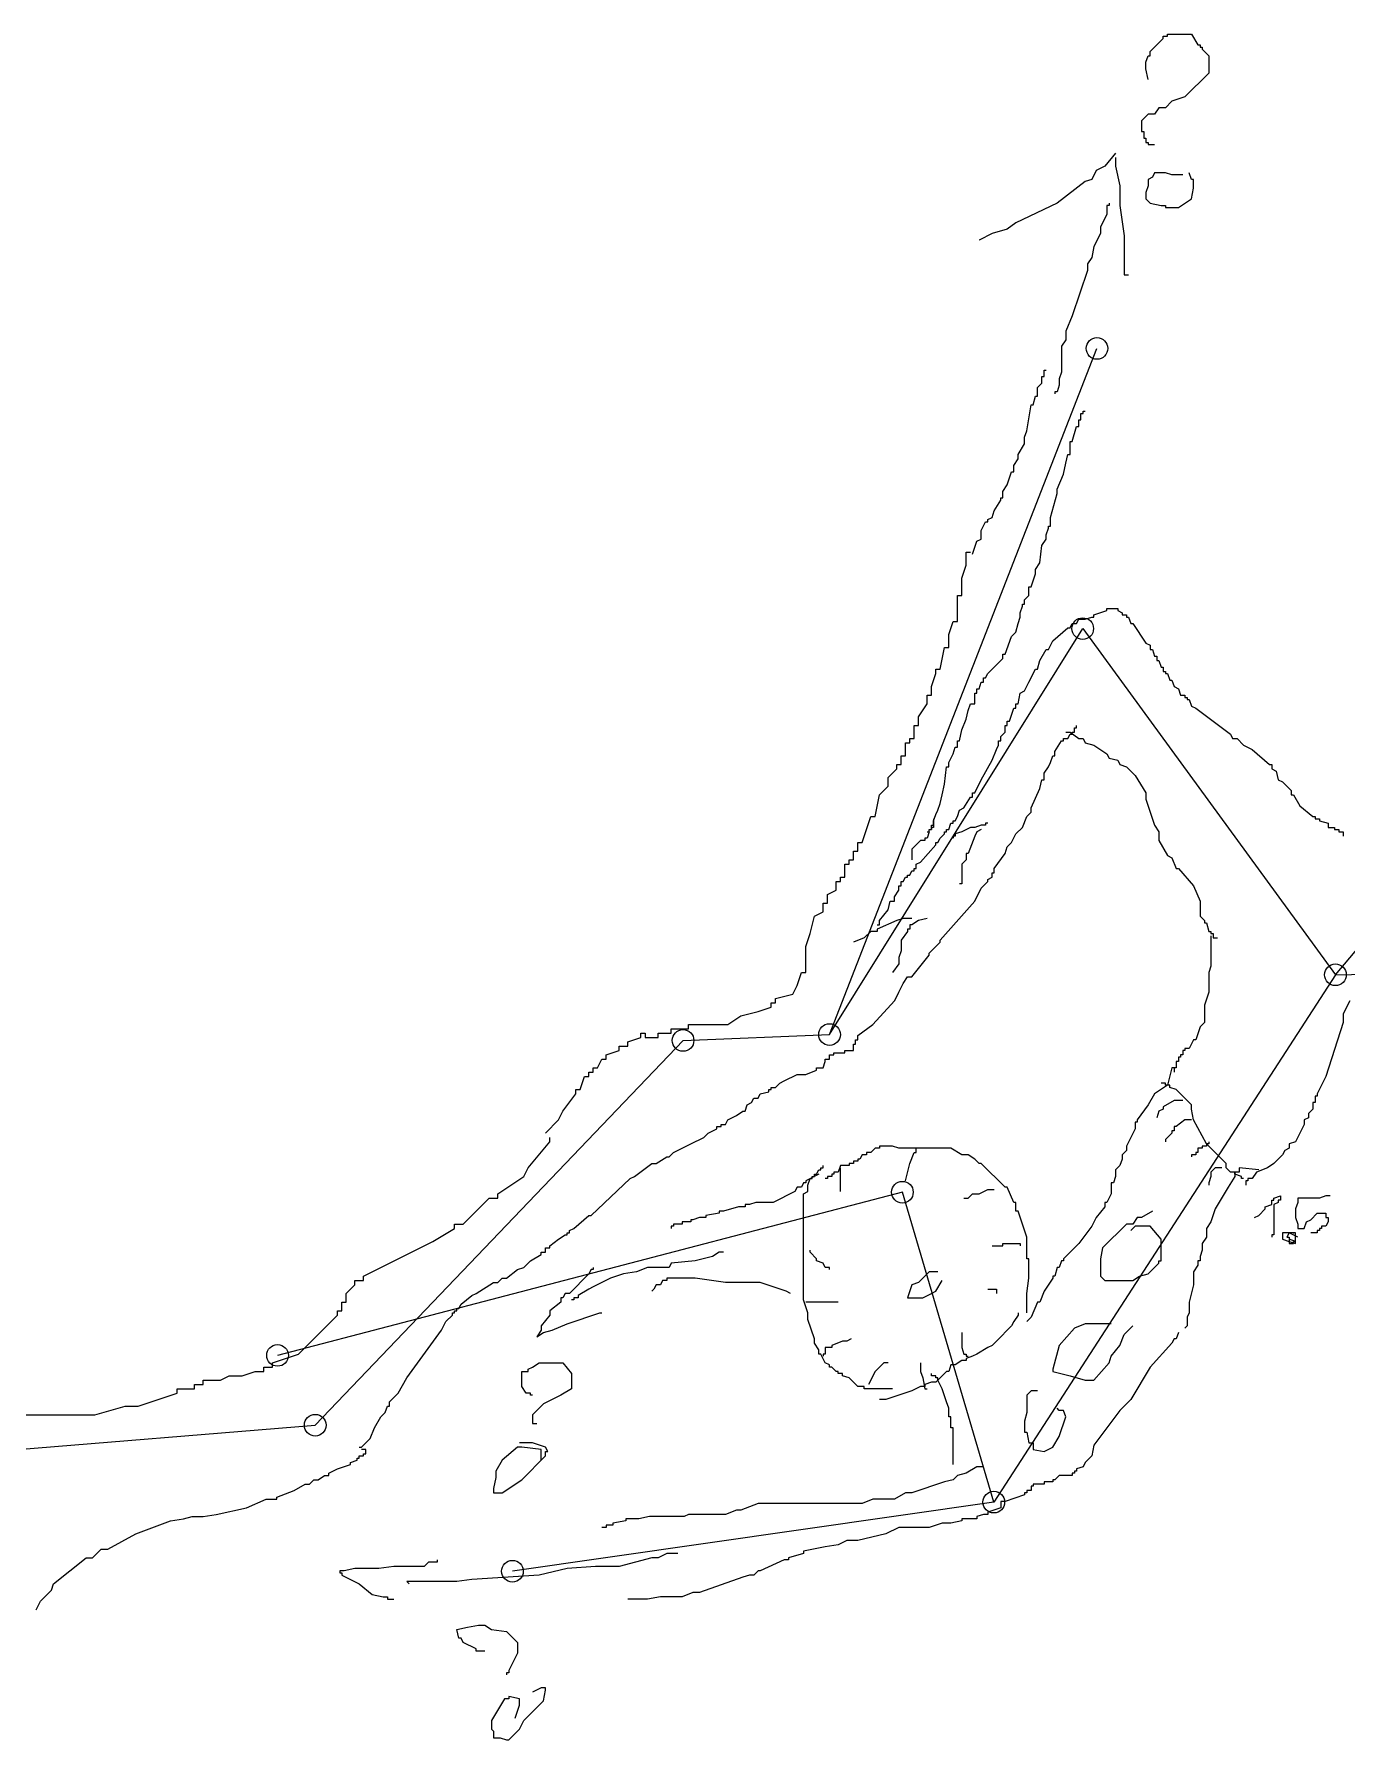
# Model space of a CAD drawing. Header units: millimetres. Extents: x -0.1 to 81.5, y -5.7 to 28.6.
# Drawn here: x 27.49 to 39.6, y 12.84 to 28.58 of the extents above; entities that cross this region are included whole.
import ezdxf

# ---------------------------------------------------------------- set-up
doc = ezdxf.new("R2010")
doc.units = ezdxf.units.MM

msp = doc.modelspace()

# ---------------------------------------------------------------- linework, layer by layer
at = {"layer": 'Shots', "color": 1}
for p, q in [((34.83, 19.348), (37.298, 25.68)), ((39.498, 19.9), (43.432, 24.562)), ((34.83, 19.348), (37.166, 23.094)), ((37.166, 23.094), (39.498, 19.9)), ((39.498, 19.9), (36.346, 15.034)), ((39.498, 19.9), (42.45, 19.952)), ((30.084, 15.744), (33.478, 19.294)), ((33.478, 19.294), (34.83, 19.348)), ((35.502, 17.894), (29.736, 16.388)), ((36.346, 15.034), (35.502, 17.894)), ((26.266, 15.432), (30.084, 15.744)), ((36.346, 15.034), (31.904, 14.396))]:
    msp.add_line(p, q, dxfattribs=at)
for centre in [(37.298, 25.68), (37.166, 23.094), (39.498, 19.9), (33.478, 19.294), (34.83, 19.348), (35.502, 17.894), (29.736, 16.388), (30.084, 15.744), (36.346, 15.034), (31.904, 14.396)]:
    msp.add_circle(centre, 0.1, dxfattribs=at)
at = {"layer": 'Sketch', "color": 0}
for points in [[(37.77, 28.16), (37.75, 28.26), (37.75, 28.32), (37.77, 28.38), (37.79, 28.38), (37.79, 28.42), (37.91, 28.54), (37.91, 28.56), (37.95, 28.56), (37.95, 28.58), (38.17, 28.58), (38.23, 28.48), (38.25, 28.48), (38.25, 28.46), (38.27, 28.46), (38.27, 28.44), (38.33, 28.38), (38.33, 28.22), (38.11, 28), (37.99, 27.96), (37.93, 27.9), (37.87, 27.9), (37.83, 27.84), (37.77, 27.84), (37.71, 27.78), (37.71, 27.68), (37.73, 27.68), (37.73, 27.62), (37.75, 27.62), (37.75, 27.58), (37.77, 27.58), (37.77, 27.56), (37.83, 27.56)], [(37.47, 27.48), (37.37, 27.36), (37.29, 27.32), (37.25, 27.24), (37.19, 27.22), (36.93, 27.02), (36.55, 26.84), (36.47, 26.78), (36.33, 26.74), (36.21, 26.68), (36.21, 26.68)], [(37.47, 27.44), (37.47, 27.36), (37.51, 27.18), (37.51, 27), (37.55, 26.72), (37.55, 26.36), (37.59, 26.36)], [(38.09, 27.28), (37.99, 27.28), (37.93, 27.3), (37.83, 27.3), (37.81, 27.26), (37.77, 27.24), (37.77, 27.18), (37.75, 27.12), (37.75, 27.06), (37.79, 27.02), (37.89, 27), (37.93, 27), (37.93, 26.98), (38.05, 26.98), (38.17, 27.06), (38.19, 27.16), (38.19, 27.24), (38.17, 27.24), (38.15, 27.3)], [(37.41, 27.02), (37.41, 27), (37.39, 27), (37.39, 26.92), (37.33, 26.8), (37.33, 26.74), (37.27, 26.62), (37.25, 26.52), (37.21, 26.46), (37.21, 26.4), (37.07, 25.98), (37.01, 25.84), (37.01, 25.76), (36.97, 25.7), (36.97, 25.46), (36.95, 25.4), (36.95, 25.34), (36.93, 25.28), (36.91, 25.28), (36.91, 25.26)], [(36.15, 23.78), (36.19, 23.9), (36.23, 23.92), (36.23, 24), (36.27, 24.08), (36.29, 24.08), (36.29, 24.1), (36.33, 24.12), (36.35, 24.18), (36.41, 24.28), (36.41, 24.3), (36.43, 24.3), (36.43, 24.36), (36.47, 24.42), (36.51, 24.54), (36.53, 24.54), (36.53, 24.6), (36.57, 24.66), (36.57, 24.7), (36.63, 24.8), (36.63, 24.86), (36.65, 24.92), (36.69, 25.16), (36.71, 25.16), (36.73, 25.24), (36.75, 25.24), (36.75, 25.32), (36.79, 25.36), (36.79, 25.42), (36.81, 25.42), (36.81, 25.48), (36.83, 25.48)], [(35.75, 21.22), (35.75, 21.24), (35.77, 21.24), (35.77, 21.28), (35.79, 21.28), (35.79, 21.32), (35.81, 21.38), (35.83, 21.42), (35.85, 21.48), (35.87, 21.56), (35.89, 21.66), (35.91, 21.82), (35.93, 21.82), (35.93, 21.86), (35.97, 21.94), (35.99, 22), (36.01, 22), (36.01, 22.06), (36.03, 22.06), (36.05, 22.16), (36.09, 22.26), (36.11, 22.34), (36.13, 22.4), (36.17, 22.4), (36.17, 22.5), (36.19, 22.5), (36.19, 22.54), (36.21, 22.54), (36.23, 22.6), (36.25, 22.6), (36.25, 22.64), (36.27, 22.64), (36.29, 22.68), (36.43, 22.82), (36.43, 22.86), (36.45, 22.86), (36.51, 23.02), (36.55, 23.06), (36.57, 23.14), (36.59, 23.2), (36.59, 23.24), (36.61, 23.3), (36.61, 23.32), (36.63, 23.32), (36.63, 23.36), (36.67, 23.4), (36.67, 23.48), (36.69, 23.48), (36.73, 23.6), (36.73, 23.64), (36.77, 23.7), (36.79, 23.86), (36.83, 23.92), (36.83, 23.96), (36.85, 24.02), (36.85, 24.04), (36.87, 24.04), (36.87, 24.12), (36.93, 24.34), (36.93, 24.38), (36.99, 24.52), (37.01, 24.62), (37.03, 24.7), (37.05, 24.7), (37.05, 24.82), (37.07, 24.82), (37.11, 24.96), (37.13, 24.96), (37.13, 25.02), (37.15, 25.02), (37.15, 25.08), (37.17, 25.08), (37.17, 25.1), (37.19, 25.1)], [(32.21, 18.44), (32.33, 18.56), (32.37, 18.64), (32.49, 18.8), (32.49, 18.84), (32.53, 18.84), (32.57, 18.96), (32.61, 18.96), (32.61, 19), (32.65, 19), (32.65, 19.04), (32.69, 19.04), (32.73, 19.12), (32.77, 19.12), (32.77, 19.16), (32.89, 19.2), (32.89, 19.24), (32.97, 19.24), (32.97, 19.28), (33.09, 19.32), (33.09, 19.36), (33.13, 19.36), (33.13, 19.32), (33.25, 19.32), (33.25, 19.36), (33.37, 19.36), (33.37, 19.4), (33.53, 19.4), (33.53, 19.44), (33.89, 19.44), (34.01, 19.52), (34.17, 19.56), (34.29, 19.6), (34.29, 19.64), (34.33, 19.64), (34.33, 19.68), (34.49, 19.72), (34.53, 19.8), (34.57, 19.92), (34.61, 19.92), (34.61, 20.16), (34.65, 20.28), (34.69, 20.44), (34.77, 20.48), (34.77, 20.56), (34.81, 20.56), (34.81, 20.64), (34.89, 20.68), (34.89, 20.76), (34.93, 20.76), (34.93, 20.8), (34.97, 20.8), (34.97, 20.92), (35.01, 20.92), (35.01, 20.96), (35.05, 20.96), (35.05, 21.04), (35.09, 21.04), (35.09, 21.12), (35.13, 21.12), (35.21, 21.36), (35.25, 21.36), (35.29, 21.56), (35.37, 21.64), (35.37, 21.72), (35.45, 21.8), (35.45, 21.84), (35.49, 21.84), (35.49, 21.92), (35.53, 21.92), (35.53, 22.04), (35.57, 22.04), (35.57, 22.08), (35.61, 22.08), (35.61, 22.2), (35.65, 22.2), (35.65, 22.28), (35.73, 22.4), (35.73, 22.48), (35.77, 22.48), (35.77, 22.56), (35.81, 22.68), (35.81, 22.72), (35.85, 22.72), (35.89, 22.92), (35.93, 22.92), (35.93, 23.04), (35.97, 23.16), (36.01, 23.16), (36.01, 23.4), (36.05, 23.4), (36.05, 23.56), (36.09, 23.68), (36.09, 23.8), (36.13, 23.8)], [(35.27, 20.36), (35.29, 20.36), (35.29, 20.4), (35.37, 20.5), (35.39, 20.58), (35.43, 20.58), (35.43, 20.62), (35.47, 20.68), (35.47, 20.72), (35.49, 20.72), (35.49, 20.76), (35.51, 20.76), (35.53, 20.8), (35.55, 20.8), (35.55, 20.82), (35.57, 20.82), (35.59, 20.86), (35.61, 20.86), (35.61, 20.88), (35.63, 20.88), (35.63, 20.92), (35.67, 20.94), (35.81, 21.1), (35.81, 21.12), (35.83, 21.12), (35.85, 21.16), (35.89, 21.2), (35.89, 21.22), (35.91, 21.22), (35.91, 21.24), (35.93, 21.24), (35.95, 21.3), (35.97, 21.3), (35.97, 21.32), (35.99, 21.32), (36.01, 21.36), (36.03, 21.42), (36.07, 21.44), (36.13, 21.54), (36.15, 21.54), (36.15, 21.58), (36.17, 21.58), (36.23, 21.7), (36.33, 21.88), (36.37, 21.98), (36.39, 22.02), (36.39, 22.06), (36.41, 22.06), (36.41, 22.1), (36.45, 22.14), (36.45, 22.2), (36.47, 22.2), (36.47, 22.24), (36.49, 22.24), (36.53, 22.36), (36.55, 22.36), (36.55, 22.4), (36.57, 22.4), (36.59, 22.5), (36.63, 22.52), (36.67, 22.6), (36.73, 22.72), (36.75, 22.72), (36.77, 22.8), (36.83, 22.9), (36.85, 22.9), (36.89, 22.98), (37.03, 23.1), (37.05, 23.1), (37.07, 23.14), (37.11, 23.14), (37.13, 23.18), (37.19, 23.18), (37.25, 23.2), (37.27, 23.2), (37.27, 23.22), (37.39, 23.26), (37.39, 23.28), (37.49, 23.28), (37.49, 23.26), (37.53, 23.24), (37.53, 23.22), (37.57, 23.22), (37.57, 23.2), (37.59, 23.2), (37.61, 23.14), (37.63, 23.14), (37.75, 22.96), (37.79, 22.94), (37.79, 22.9), (37.81, 22.9), (37.83, 22.84), (37.85, 22.84), (37.85, 22.8), (37.87, 22.8), (37.89, 22.74), (37.91, 22.74), (37.91, 22.7), (37.93, 22.7), (37.93, 22.68), (37.95, 22.68), (37.97, 22.62), (37.99, 22.62), (38.01, 22.56), (38.05, 22.54), (38.07, 22.48), (38.11, 22.48), (38.11, 22.46), (38.13, 22.46), (38.13, 22.44), (38.15, 22.44), (38.17, 22.38), (38.21, 22.36), (38.53, 22.12), (38.55, 22.08), (38.59, 22.08), (38.65, 22.02), (38.73, 21.98), (38.89, 21.84), (38.91, 21.84), (38.91, 21.8), (38.95, 21.78), (38.97, 21.7), (39.01, 21.68), (39.09, 21.6), (39.09, 21.56), (39.11, 21.56), (39.17, 21.46), (39.29, 21.36), (39.31, 21.36), (39.31, 21.34), (39.35, 21.34), (39.35, 21.32), (39.43, 21.3), (39.43, 21.26), (39.49, 21.26), (39.49, 21.24), (39.53, 21.24), (39.53, 21.22), (39.57, 21.22), (39.57, 21.18)], [(30.49, 15.54), (30.51, 15.54), (30.59, 15.62), (30.63, 15.72), (30.69, 15.82), (30.73, 15.86), (30.75, 15.92), (30.77, 15.92), (30.77, 15.96), (30.85, 16.04), (30.93, 16.18), (31.25, 16.62), (31.29, 16.7), (31.35, 16.76), (31.35, 16.78), (31.37, 16.78), (31.37, 16.8), (31.39, 16.8), (31.39, 16.82), (31.41, 16.82), (31.43, 16.86), (31.53, 16.94), (31.57, 16.96), (31.73, 17.06), (31.77, 17.06), (31.81, 17.1), (31.85, 17.1), (31.95, 17.18), (32.01, 17.2), (32.07, 17.26), (32.17, 17.32), (32.17, 17.34), (32.21, 17.34), (32.21, 17.38), (32.25, 17.38), (32.25, 17.4), (32.33, 17.46), (32.39, 17.5), (32.41, 17.5), (32.41, 17.52), (32.43, 17.52), (32.43, 17.54), (32.47, 17.56), (32.61, 17.68), (32.63, 17.68), (32.99, 18.02), (33.03, 18.04), (33.19, 18.16), (33.23, 18.16), (33.33, 18.22), (33.35, 18.22), (33.39, 18.26), (33.55, 18.34), (33.67, 18.4), (33.71, 18.44), (33.79, 18.48), (33.79, 18.5), (33.83, 18.5), (33.83, 18.52), (33.87, 18.52), (33.89, 18.56), (33.97, 18.6), (34.03, 18.64), (34.05, 18.64), (34.07, 18.7), (34.11, 18.72), (34.13, 18.76), (34.17, 18.76), (34.19, 18.8), (34.27, 18.82), (34.27, 18.84), (34.29, 18.84), (34.29, 18.86), (34.33, 18.86), (34.37, 18.9), (34.41, 18.92), (34.53, 18.98), (34.61, 18.98), (34.71, 19.02), (34.71, 19.04), (34.77, 19.04), (34.79, 19.1), (34.79, 19.12), (34.83, 19.12), (34.83, 19.16), (34.87, 19.16), (34.87, 19.18), (34.97, 19.18), (34.97, 19.2), (35.05, 19.2), (35.05, 19.26), (35.07, 19.26), (35.07, 19.3), (35.09, 19.3), (35.09, 19.34), (35.23, 19.44), (35.43, 19.66), (35.45, 19.7), (35.47, 19.74), (35.51, 19.82), (35.55, 19.88), (35.59, 19.88), (35.75, 20.08), (35.75, 20.1), (35.85, 20.2), (35.85, 20.22), (36.17, 20.58), (36.23, 20.7), (36.29, 20.76), (36.29, 20.78), (36.33, 20.8), (36.33, 20.84), (36.35, 20.84), (36.35, 20.88), (36.45, 21.02), (36.47, 21.08), (36.51, 21.12), (36.55, 21.2), (36.61, 21.26), (36.65, 21.36), (36.69, 21.4), (36.69, 21.44), (36.77, 21.62), (36.79, 21.7), (36.81, 21.7), (36.81, 21.76), (36.85, 21.82), (36.87, 21.86), (36.89, 21.92), (36.91, 21.92), (36.91, 21.96), (36.97, 22.06), (36.99, 22.06), (36.99, 22.08), (37.03, 22.08), (37.05, 22.12), (37.07, 22.12), (37.07, 22.14), (37.09, 22.14), (37.09, 22.18), (37.11, 22.18), (37.11, 22.2)], [(37.01, 22.14), (37.05, 22.14), (37.13, 22.08), (37.17, 22.08), (37.19, 22.04), (37.27, 22.02), (37.39, 21.94), (37.41, 21.9), (37.49, 21.88), (37.51, 21.84), (37.57, 21.82), (37.65, 21.74), (37.75, 21.58), (37.75, 21.52), (37.83, 21.28), (37.87, 21.22), (37.87, 21.14), (37.95, 21), (37.99, 20.98), (38.03, 20.88), (38.05, 20.88), (38.19, 20.72), (38.25, 20.58), (38.25, 20.44), (38.29, 20.4), (38.29, 20.38), (38.31, 20.38), (38.33, 20.3), (38.35, 20.3), (38.35, 20.28), (38.37, 20.28), (38.37, 20.24), (38.41, 20.24)], [(35.79, 21.34), (35.79, 21.26), (35.77, 21.26), (35.77, 21.24)], [(36.29, 21.3), (36.27, 21.3), (36.27, 21.28), (36.23, 21.28), (36.17, 21.26), (36.13, 21.26), (36.05, 21.22), (35.99, 21.2), (35.99, 21.18), (35.97, 21.18), (35.97, 21.16)], [(35.73, 21.22), (35.75, 21.22), (35.73, 21.16), (35.71, 21.16), (35.71, 21.14), (35.67, 21.14), (35.59, 21.06), (35.59, 20.96)], [(36.23, 21.24), (36.19, 21.22), (36.17, 21.18), (36.11, 21.02), (36.09, 21.02), (36.09, 20.96), (36.05, 20.92), (36.05, 20.74), (36.03, 20.74), (36.03, 20.74)], [(35.59, 20.42), (35.51, 20.42), (35.45, 20.4), (35.27, 20.32), (35.27, 20.3), (35.21, 20.3), (35.15, 20.24), (35.05, 20.2)], [(35.73, 20.42), (35.65, 20.4), (35.59, 20.36), (35.57, 20.36), (35.57, 20.32), (35.55, 20.32), (35.55, 20.3), (35.49, 20.22), (35.49, 20.12), (35.47, 20.06), (35.47, 20), (35.41, 19.92)], [(38.35, 20.26), (38.35, 19.98), (38.33, 19.92), (38.33, 19.74), (38.29, 19.62), (38.29, 19.46), (38.25, 19.42), (38.21, 19.3), (38.19, 19.3), (38.15, 19.22), (38.11, 19.22), (38.11, 19.2), (38.09, 19.2), (38.09, 19.16), (38.07, 19.16), (38.07, 19.14), (38.05, 19.14), (38.05, 19.1), (38.03, 19.1), (38.03, 19.04), (38.01, 19.04), (38.01, 19)], [(39.63, 19.66), (39.57, 19.54), (39.57, 19.46), (39.41, 18.96), (39.33, 18.8), (39.33, 18.78), (39.31, 18.78), (39.31, 18.72), (39.29, 18.72), (39.29, 18.66), (39.25, 18.62), (39.25, 18.58), (39.21, 18.56), (39.21, 18.52), (39.13, 18.36), (39.07, 18.34), (39.07, 18.3), (39.03, 18.28), (39.01, 18.24), (38.93, 18.16), (38.87, 18.12), (38.77, 18.08), (38.73, 18.02), (38.69, 18.02), (38.69, 18), (38.67, 18), (38.67, 17.96)], [(38.01, 19.04), (37.99, 19.04), (37.95, 18.88), (37.83, 18.8), (37.77, 18.7), (37.67, 18.56), (37.67, 18.54), (37.65, 18.54), (37.65, 18.48), (37.57, 18.32), (37.57, 18.28), (37.53, 18.24), (37.53, 18.2), (37.51, 18.14), (37.47, 18.1), (37.47, 18.04), (37.45, 17.98), (37.43, 17.98), (37.43, 17.88), (37.39, 17.8), (37.37, 17.8), (37.37, 17.76), (37.29, 17.66), (37.25, 17.58), (37.13, 17.42), (36.99, 17.28), (36.99, 17.26), (36.97, 17.26), (36.95, 17.2), (36.93, 17.2), (36.91, 17.12), (36.89, 17.12), (36.89, 17.1), (36.81, 16.98), (36.77, 16.88), (36.75, 16.88), (36.69, 16.74), (36.65, 16.7)], [(38.65, 18.02), (38.63, 18.02), (38.63, 18.04), (38.57, 18.06), (38.57, 18.08), (38.53, 18.08), (38.49, 18.12), (38.49, 18.16), (38.31, 18.34), (38.19, 18.56), (38.17, 18.66), (38.17, 18.7), (38.03, 18.84), (37.97, 18.86), (37.97, 18.88), (37.93, 18.88), (37.93, 18.9), (37.89, 18.9)], [(38.09, 18.74), (38.01, 18.74), (37.91, 18.68), (37.91, 18.66), (37.87, 18.64), (37.85, 18.58)], [(38.17, 18.56), (38.11, 18.56), (38.03, 18.5), (38.01, 18.5), (38.01, 18.46), (37.99, 18.46), (37.99, 18.44), (37.93, 18.38), (37.93, 18.36)], [(27.21, 15.84), (28.05, 15.84), (28.33, 15.92), (28.45, 15.92), (28.69, 16), (28.81, 16.04), (28.81, 16.08), (28.97, 16.08), (28.97, 16.12), (29.05, 16.12), (29.05, 16.16), (29.21, 16.16), (29.29, 16.2), (29.41, 16.2), (29.53, 16.24), (29.61, 16.24), (29.61, 16.28), (29.69, 16.28), (29.69, 16.32), (29.93, 16.4), (30.01, 16.48), (30.29, 16.76), (30.29, 16.8), (30.33, 16.8), (30.33, 16.88), (30.37, 16.88), (30.37, 16.96), (30.45, 17.04), (30.45, 17.08), (30.53, 17.08), (30.53, 17.12), (30.69, 17.2), (31.17, 17.44), (31.37, 17.56), (31.37, 17.6), (31.45, 17.6), (31.69, 17.84), (31.77, 17.84), (31.77, 17.88), (32.01, 18.04), (32.05, 18.12), (32.25, 18.36), (32.25, 18.4)], [(36.65, 16.78), (36.65, 16.96), (36.67, 17.1), (36.67, 17.28), (36.65, 17.28), (36.65, 17.48), (36.57, 17.72), (36.55, 17.72), (36.55, 17.8), (36.53, 17.8), (36.47, 17.94), (36.45, 17.94), (36.23, 18.16), (36.21, 18.16), (36.17, 18.2), (36.11, 18.24), (36.05, 18.24), (35.95, 18.3), (35.47, 18.3), (35.41, 18.32), (35.29, 18.32), (35.29, 18.3), (35.25, 18.3), (35.21, 18.26), (35.17, 18.26), (35.17, 18.24), (35.13, 18.24), (35.11, 18.2), (35.09, 18.2), (35.09, 18.18), (35.05, 18.18), (35.05, 18.16), (35.01, 18.16), (35.01, 18.14), (34.93, 18.14), (34.91, 18.08), (34.87, 18.08), (34.87, 18.06), (34.85, 18.06), (34.85, 18.04), (34.81, 18.04), (34.81, 18.02), (34.79, 18.02)], [(35.53, 18), (35.57, 18.16), (35.61, 18.26), (35.63, 18.26), (35.63, 18.3)], [(38.33, 18.36), (38.33, 18.34), (38.31, 18.34), (38.31, 18.32), (38.27, 18.32), (38.27, 18.3), (38.23, 18.3), (38.23, 18.26), (38.21, 18.26), (38.21, 18.24), (38.17, 18.24), (38.17, 18.22)], [(35.41, 16.08), (35.15, 16.08), (35.15, 16.1), (35.09, 16.1), (35.01, 16.18), (34.95, 16.2), (34.95, 16.22), (34.91, 16.22), (34.91, 16.24), (34.89, 16.24), (34.85, 16.28), (34.83, 16.28), (34.83, 16.3), (34.79, 16.32), (34.75, 16.4), (34.73, 16.4), (34.73, 16.44), (34.69, 16.5), (34.69, 16.54), (34.63, 16.72), (34.63, 16.78), (34.59, 16.9), (34.59, 17.88), (34.63, 17.9), (34.63, 17.96), (34.65, 18.02), (34.67, 18.02), (34.67, 18.04), (34.69, 18.04), (34.69, 18.06), (34.71, 18.06), (34.73, 18.1), (34.75, 18.1), (34.75, 18.12), (34.77, 18.12), (34.77, 18.14)], [(34.93, 17.9), (34.93, 18.12)], [(38.79, 18.1), (38.61, 18.12), (38.61, 18.08), (38.57, 18.08), (38.57, 18.04), (38.51, 17.94), (38.39, 17.74), (38.35, 17.62), (38.31, 17.56), (38.31, 17.48), (38.27, 17.42), (38.27, 17.36), (38.25, 17.3), (38.25, 17.26), (38.23, 17.26), (38.23, 17.22), (38.19, 17.16), (38.19, 17.04), (38.15, 16.88), (38.15, 16.78), (38.13, 16.74), (38.13, 16.66), (38.11, 16.64)], [(38.45, 18.12), (38.39, 18.12), (38.35, 18.08), (38.35, 18.04), (38.33, 17.98), (38.33, 17.96)], [(34.73, 18.06), (34.61, 18), (34.61, 17.98), (34.59, 17.98), (34.57, 17.94), (34.53, 17.94), (34.51, 17.9), (34.31, 17.8), (34.15, 17.8), (34.09, 17.78), (34.05, 17.78), (34.05, 17.76), (33.99, 17.76), (33.85, 17.72), (33.81, 17.72), (33.81, 17.7), (33.69, 17.68), (33.69, 17.66), (33.63, 17.66), (33.57, 17.64), (33.55, 17.64), (33.55, 17.62), (33.47, 17.62), (33.47, 17.6), (33.39, 17.6), (33.39, 17.58), (33.37, 17.58), (33.37, 17.56)], [(36.07, 17.84), (36.11, 17.84), (36.15, 17.88), (36.21, 17.88), (36.29, 17.92), (36.35, 17.92)], [(38.75, 17.66), (38.79, 17.68), (38.85, 17.74), (38.85, 17.76), (38.91, 17.78), (38.91, 17.82), (38.93, 17.82), (38.93, 17.84), (38.99, 17.86), (38.99, 17.82), (38.97, 17.82), (38.97, 17.8), (38.93, 17.78), (38.93, 17.5), (38.91, 17.5), (38.91, 17.48)], [(39.45, 17.86), (39.41, 17.86), (39.35, 17.84), (39.15, 17.84), (39.15, 17.8), (39.13, 17.74), (39.13, 17.66), (39.15, 17.6), (39.15, 17.56), (39.21, 17.56), (39.23, 17.62), (39.27, 17.64), (39.33, 17.7), (39.41, 17.7), (39.41, 17.66), (39.43, 17.66), (39.43, 17.62), (39.41, 17.58), (39.37, 17.58), (39.37, 17.56), (39.35, 17.56), (39.35, 17.54), (39.33, 17.54), (39.33, 17.52), (39.27, 17.52)], [(37.81, 17.72), (37.71, 17.66), (37.67, 17.66), (37.63, 17.6), (37.57, 17.6), (37.35, 17.38), (37.33, 17.28), (37.33, 17.12), (37.37, 17.08), (37.63, 17.08), (37.69, 17.12), (37.77, 17.14), (37.87, 17.24), (37.87, 17.26), (37.89, 17.26), (37.89, 17.46), (37.79, 17.58), (37.65, 17.58), (37.61, 17.54)], [(39.15, 17.48), (39.07, 17.52), (39.01, 17.52), (39.01, 17.46), (39.07, 17.44), (39.07, 17.42), (39.11, 17.42), (39.11, 17.44), (39.13, 17.44), (39.13, 17.52), (39.07, 17.52), (39.05, 17.48), (39.07, 17.48), (39.07, 17.44), (39.13, 17.42), (39.13, 17.44), (39.07, 17.46)], [(33.85, 17.34), (33.81, 17.34), (33.75, 17.3), (33.59, 17.26), (33.37, 17.24), (33.35, 17.2), (33.15, 17.2), (33.05, 17.16), (32.93, 17.14), (32.81, 17.1), (32.65, 17.02), (32.61, 17), (32.51, 16.94), (32.51, 16.92), (32.47, 16.92), (32.47, 16.9), (32.45, 16.9)], [(34.83, 17.18), (34.83, 17.2), (34.79, 17.2), (34.77, 17.24), (34.71, 17.26), (34.71, 17.28), (34.65, 17.34), (34.65, 17.36)], [(36.33, 17.4), (36.43, 17.4), (36.43, 17.42), (36.59, 17.42), (36.59, 17.4)], [(32.65, 17.2), (32.65, 17.18), (32.63, 17.18), (32.61, 17.14), (32.43, 16.96), (32.39, 16.96), (32.37, 16.92), (32.35, 16.92), (32.35, 16.88), (32.25, 16.8), (32.25, 16.76), (32.17, 16.66), (32.17, 16.62), (32.13, 16.56), (32.19, 16.6), (32.27, 16.62), (32.41, 16.68), (32.71, 16.78), (32.73, 16.78)], [(35.83, 17.16), (35.75, 17.16), (35.65, 17.06), (35.59, 17.04), (35.55, 16.92), (35.69, 16.92), (35.77, 16.96), (35.81, 16.98), (35.87, 17.08)], [(34.47, 16.96), (34.43, 16.98), (34.19, 17.06), (33.87, 17.06), (33.59, 17.1), (33.33, 17.1), (33.33, 17.08), (33.29, 17.08), (33.27, 17.04), (33.23, 17.04), (33.21, 17), (33.19, 16.98)], [(36.29, 17), (36.37, 17), (36.37, 16.96)], [(34.91, 16.88), (34.61, 16.88)], [(36.57, 16.78), (36.57, 16.76), (36.53, 16.7), (36.51, 16.66), (36.37, 16.52), (36.33, 16.48), (36.29, 16.46), (36.19, 16.4), (36.15, 16.38), (36.09, 16.36), (36.09, 16.34), (36.05, 16.34), (35.99, 16.3), (35.95, 16.3), (35.93, 16.24), (35.91, 16.24), (35.81, 16.14), (35.77, 16.14), (35.71, 16.12), (35.71, 16.1), (35.67, 16.1), (35.59, 16.06), (35.35, 15.98), (35.29, 15.98)], [(38.05, 16.6), (38.03, 16.54), (38.01, 16.54), (37.99, 16.5), (37.79, 16.28), (37.61, 15.98), (37.51, 15.88), (37.27, 15.56), (37.25, 15.46), (37.19, 15.4), (37.17, 15.36), (37.11, 15.34), (37.11, 15.32), (37.09, 15.32), (37.09, 15.3), (37.07, 15.3), (37.07, 15.28), (36.95, 15.28), (36.91, 15.24), (36.89, 15.24), (36.89, 15.22), (36.81, 15.22), (36.81, 15.2), (36.71, 15.2), (36.71, 15.18), (36.69, 15.18), (36.69, 15.14), (36.65, 15.14), (36.65, 15.12), (36.63, 15.12), (36.63, 15.1), (36.45, 15.04), (36.41, 15.04), (36.41, 14.98), (36.29, 14.94), (36.29, 14.92), (36.25, 14.92), (36.19, 14.9), (36.19, 14.88), (36.05, 14.88), (36.05, 14.86), (35.95, 14.84), (35.87, 14.84), (35.75, 14.8), (35.47, 14.8), (35.35, 14.74), (35.09, 14.68), (34.99, 14.68), (34.91, 14.64), (34.79, 14.62), (34.59, 14.58), (34.59, 14.56), (34.45, 14.52), (34.45, 14.5), (34.41, 14.5), (34.19, 14.4), (34.17, 14.4), (34.13, 14.36), (34.09, 14.36), (34.03, 14.34), (33.63, 14.2), (33.57, 14.2), (33.47, 14.16), (33.27, 14.16), (33.15, 14.14), (32.97, 14.14)], [(35.03, 16.54), (34.99, 16.52), (34.95, 16.52), (34.85, 16.48), (34.85, 16.46), (34.79, 16.46), (34.79, 16.4), (34.77, 16.4), (34.77, 16.38)], [(36.05, 16.6), (36.05, 16.46), (36.07, 16.4), (36.09, 16.4), (36.09, 16.38), (36.11, 16.38)], [(37.43, 16.68), (37.19, 16.68), (37.09, 16.64), (36.95, 16.48), (36.89, 16.26), (36.89, 16.24), (37.05, 16.2), (37.19, 16.16), (37.27, 16.16), (37.41, 16.32), (37.43, 16.38), (37.51, 16.48), (37.55, 16.58), (37.63, 16.66)], [(32.09, 16.02), (32.07, 16.02), (32.07, 16.04), (32.03, 16.04), (31.99, 16.1), (31.99, 16.24), (32.05, 16.24), (32.05, 16.26), (32.09, 16.28), (32.15, 16.32), (32.37, 16.32), (32.45, 16.22), (32.45, 16.08), (32.35, 16.02), (32.19, 15.94), (32.09, 15.84), (32.09, 15.76), (32.13, 15.76)], [(35.37, 16.32), (35.33, 16.32), (35.25, 16.24), (35.19, 16.12)], [(35.67, 16.32), (35.67, 16.24), (35.69, 16.18), (35.71, 16.08), (35.73, 16.08)], [(35.97, 15.38), (35.97, 15.72), (35.95, 15.72), (35.95, 15.82), (35.93, 15.82), (35.93, 15.9), (35.91, 15.96), (35.87, 16.08), (35.83, 16.16), (35.83, 16.18), (35.81, 16.18), (35.81, 16.2), (35.77, 16.2), (35.77, 16.22)], [(36.75, 16.06), (36.69, 16.06), (36.65, 16.02), (36.65, 15.86), (36.63, 15.78), (36.63, 15.68), (36.65, 15.68), (36.67, 15.58), (36.71, 15.58), (36.71, 15.52), (36.81, 15.5), (36.89, 15.54), (36.95, 15.64), (37.01, 15.82), (36.99, 15.88), (36.95, 15.88), (36.93, 15.9)], [(27.51, 14.04), (27.55, 14.12), (27.65, 14.22), (27.67, 14.28), (27.97, 14.52), (28.03, 14.52), (28.11, 14.6), (28.17, 14.6), (28.43, 14.74), (28.75, 14.86), (28.87, 14.88), (28.95, 14.9), (29.05, 14.9), (29.17, 14.92), (29.45, 14.98), (29.63, 15.06), (29.73, 15.06), (29.73, 15.08), (29.89, 15.14), (29.99, 15.2), (30.03, 15.2), (30.07, 15.24), (30.11, 15.24), (30.17, 15.28), (30.21, 15.28), (30.21, 15.3), (30.29, 15.34), (30.41, 15.38), (30.41, 15.4), (30.47, 15.42), (30.47, 15.44), (30.49, 15.44), (30.49, 15.46), (30.53, 15.46), (30.53, 15.48), (30.55, 15.48), (30.55, 15.5), (30.55, 15.5), (30.55, 15.52), (30.51, 15.52)], [(32.17, 15.42), (32.17, 15.52), (31.99, 15.54), (31.95, 15.54), (31.81, 15.42), (31.75, 15.32), (31.75, 15.26), (31.73, 15.16), (31.73, 15.12), (31.81, 15.12), (31.99, 15.24), (32.21, 15.46), (32.21, 15.5), (32.23, 15.5), (32.21, 15.54), (32.09, 15.58), (31.97, 15.58)], [(36.25, 15.36), (36.19, 15.36), (36.09, 15.3), (36.01, 15.28), (35.97, 15.24), (35.89, 15.22), (35.59, 15.12), (35.53, 15.12), (35.43, 15.06), (35.23, 15.06), (35.13, 15.02), (34.17, 15.02), (34.01, 14.96), (33.97, 14.96), (33.87, 14.92), (33.53, 14.92), (33.49, 14.9), (33.17, 14.9), (33.07, 14.88), (32.95, 14.88), (32.95, 14.86), (32.83, 14.84), (32.83, 14.82), (32.77, 14.82), (32.77, 14.8), (32.73, 14.8)], [(31.21, 14.5), (31.21, 14.48), (31.13, 14.48), (31.09, 14.44), (30.81, 14.44), (30.67, 14.42), (30.45, 14.42), (30.35, 14.4), (30.31, 14.4), (30.31, 14.38), (30.33, 14.38), (30.33, 14.36), (30.49, 14.28), (30.61, 14.18), (30.71, 14.16), (30.75, 14.16), (30.75, 14.14), (30.81, 14.14)], [(33.43, 14.56), (33.33, 14.56), (33.25, 14.52), (33.19, 14.52), (32.89, 14.44), (32.67, 14.44), (32.41, 14.42), (32.15, 14.36), (31.53, 14.32), (31.39, 14.3), (30.93, 14.3), (30.95, 14.28)], [(31.65, 13.66), (31.57, 13.66), (31.57, 13.68), (31.45, 13.74), (31.43, 13.78), (31.41, 13.78), (31.39, 13.86), (31.49, 13.88), (31.59, 13.9), (31.65, 13.9), (31.71, 13.86), (31.85, 13.84), (31.95, 13.74), (31.95, 13.64), (31.87, 13.48), (31.87, 13.46), (31.85, 13.46), (31.85, 13.44)], [(31.93, 13.04), (31.97, 13.16), (31.97, 13.22), (31.87, 13.24), (31.87, 13.22), (31.83, 13.22), (31.71, 13.02), (31.71, 12.94), (31.73, 12.92), (31.73, 12.86), (31.79, 12.86), (31.85, 12.84), (31.87, 12.84), (31.97, 12.94), (32.01, 13.02), (32.19, 13.2), (32.21, 13.3), (32.21, 13.32), (32.17, 13.32), (32.09, 13.28)]]:
    msp.add_lwpolyline(points, dxfattribs=at)
msp.add_point((39.11, 17.52), dxfattribs=at)

doc.saveas('drawing.dxf')
